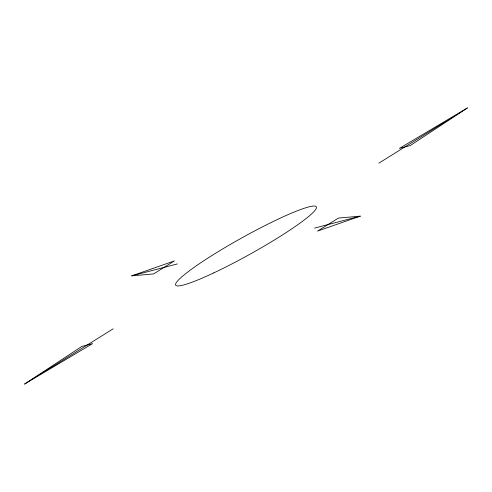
<?xml version="1.0" encoding="UTF-8"?>
<svg xmlns="http://www.w3.org/2000/svg" width="492" height="492" viewBox="0 0 492 492"><rect width="100%" height="100%" fill="white"/><g stroke="black" fill="none" stroke-linecap="round" stroke-linejoin="round"><path stroke-width="0.74" d="M24.6 384.049L81.832 346.411L92.607 343.594L24.6 384.049L113.16 328.828M467.4 107.951L410.168 145.589L399.393 148.406L467.4 107.951L378.84 163.172M131.702 275.858L174.469 260.901L153.59 273.921L131.702 275.858L177.421 263.915M360.298 216.142L317.531 231.099L338.41 218.079L360.298 216.142L314.579 228.085M213.743 272.906A80.497 9.114 -29.1 0 0 316.393 206.972A80.497 9.114 -29.1 0 0 207.864 258.115A80.497 9.114 -29.1 0 0 213.743 272.906"/></g></svg>
